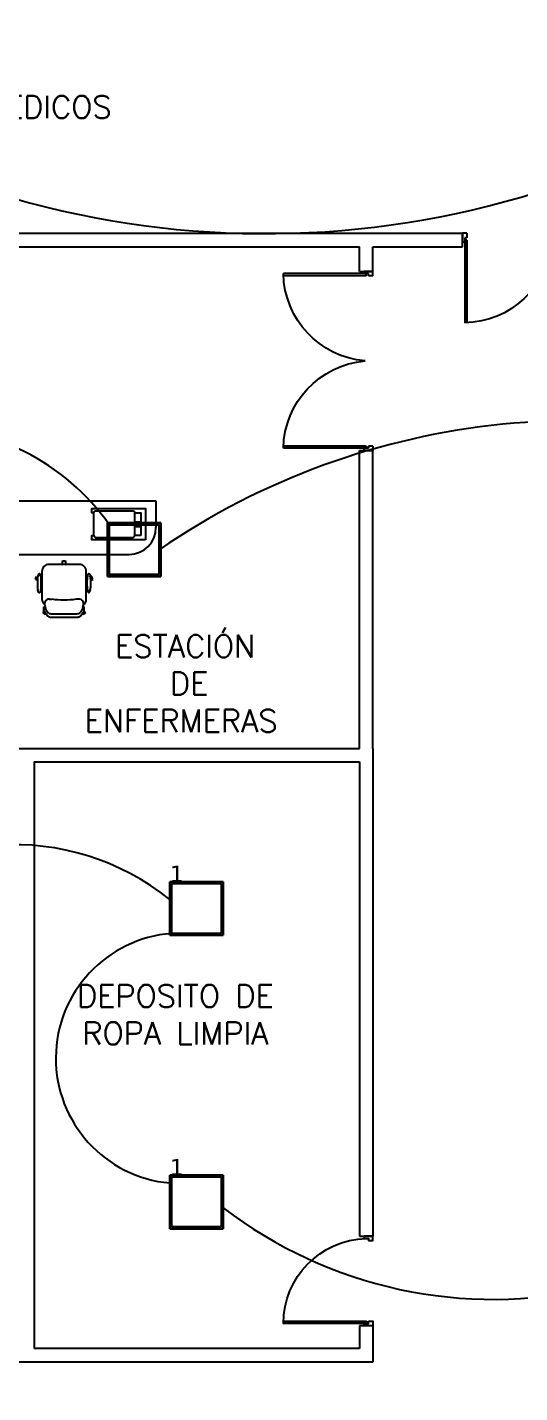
# Model space of a CAD drawing. Header units: metres. Extents: x -39 to 21688, y -24 to 9022.
# Drawn here: x 79.23 to 84.73, y 16.16 to 31.4 of the extents above; entities that cross this region are included whole.
import ezdxf

# ---------------------------------------------------------------- set-up
doc = ezdxf.new("R2010")
doc.units = ezdxf.units.M
doc.header["$MEASUREMENT"] = 0
for name, color, linetype in [('AN-TEXTO', 3, 'Continuous'), ('AR-MOBILIRIO', 1, 'Continuous'), ('AR-MUROS', 6, 'Continuous'), ('AR-PUERTAS', 2, 'Continuous'), ('AR-VENTANAS', 2, 'Continuous'), ('MOBILIARIO', 42, 'Continuous')]:
    doc.layers.add(name, color=color, linetype=linetype)
doc.layers.add('DLX_TERR_LUM', color=7, linetype='Continuous', true_color=0xffd400)
doc.layers.add('DLX_TERR_LUMKEY_IDX', color=7, linetype='Continuous', true_color=0x969696)
doc.styles.add('REGULAR-2.5', font='romans.shx', dxfattribs={"height": 2.5})
doc.styles.add('TableTextStyle', font='')
doc.styles.get('TableTextStyle').set_extended_font_data('VERDANA.TTF')

# ---------------------------------------------------------------- blocks, each defined once
blk = doc.blocks.new('O-27')
for p, q in [((-0.385, 0.173), (-0.385, -0.289)), ((-0.103, 0.183), (-0.375, 0.183)), ((-0.315, 0.183), (-0.315, -0.299)), ((-0.269, 0.183), (-0.269, 0.209)), ((-0.269, 0.209), (-0.103, 0.209)), ((-0.25, 0.183), (-0.25, 0.15)), ((-0.247, 0.183), (-0.247, 0.15)), ((-0.186, -0.299), (-0.186, 0.183)), ((-0.103, -0.324), (-0.103, 0.209)), ((-0.253, 0.15), (-0.253, 0.133)), ((-0.242, 0.15), (-0.253, 0.15)), ((-0.242, 0.133), (-0.253, 0.133)), ((-0.25, 0.133), (-0.25, -0.248)), ((-0.247, 0.133), (-0.247, -0.248)), ((-0.242, 0.15), (-0.242, 0.133)), ((-0.375, -0.299), (-0.103, -0.299)), ((-0.269, -0.299), (-0.269, -0.324)), ((-0.242, -0.248), (-0.253, -0.248)), ((-0.253, -0.265), (-0.253, -0.248)), ((-0.242, -0.265), (-0.253, -0.265)), ((-0.25, -0.265), (-0.25, -0.299)), ((-0.247, -0.265), (-0.247, -0.299)), ((-0.242, -0.265), (-0.242, -0.248)), ((-0.269, -0.324), (-0.103, -0.324))]:
    blk.add_line(p, q)
for centre, start, end in [((-0.375, 0.173), 90, 180), ((-0.375, -0.289), 180, 270)]:
    blk.add_arc(centre, 0.01, start, end)
blk = doc.blocks.new('A$C43F37C80')
at = {"layer": 'AR-MOBILIRIO'}
blk.add_line((0.15, 0.482), (0.15, 0), dxfattribs=at)
blk.add_lwpolyline([(0, 0.01), (0, 0.472, -0.414214), (0.01, 0.482), (0.18, 0.482), (0.18, 0), (0.01, 0, -0.414214), (0, 0.01, -1)], format="xyb", dxfattribs=at)
blk.add_lwpolyline([(0.02, 0.03), (0.136, 0.03), (0.136, 0.452), (0.02, 0.452)], close=True, dxfattribs=at)
blk = doc.blocks.new('A$C714463F3')
at = {"layer": 'AR-MOBILIRIO'}
blk.add_line((0.007, 0.036), (0.194, 0.376), dxfattribs=at)
blk.add_lwpolyline([(0.186, 0.38), (0.26, 0.34), (0.073, 0), (0, 0.04), (0.186, 0.38)], dxfattribs=at)
blk.add_lwpolyline([(0.148, 0.251), (0.089, 0.143), (0.189, 0.125), (0.211, 0.165)], close=True, dxfattribs=at)
blk.add_arc((1.157, -0.374), 1.229, 142.1836, 160.3243, dxfattribs=at)
blk = doc.blocks.new('Silla Ejecutiva 001')
at = {"layer": 'AR-MOBILIRIO'}
for p, q in [((-0.016, 0.59), (-0.016, 0.631)), ((-0.016, 0.631), (0.017, 0.631)), ((0.017, 0.631), (0.017, 0.59)), ((-0.319, 0.422), (-0.308, 0.455)), ((-0.297, 0.415), (-0.319, 0.422)), ((-0.308, 0.455), (-0.294, 0.45)), ((-0.257, 0.436), (-0.247, 0.433)), ((-0.247, 0.398), (-0.254, 0.4)), ((0.258, 0.436), (0.248, 0.433)), ((0.248, 0.398), (0.255, 0.4)), ((0.309, 0.455), (0.295, 0.45)), ((0.298, 0.415), (0.32, 0.422)), ((0.32, 0.422), (0.309, 0.455)), ((-0.164, 0.204), (-0.138, 0.204)), ((0.164, 0.204), (0.138, 0.204)), ((-0.224, 0.07), (-0.238, 0.051)), ((-0.238, 0.051), (-0.211, 0.031)), ((-0.226, 0.117), (-0.21, 0.117)), ((-0.226, 0.117), (-0.179, 0.049)), ((-0.226, 0.072), (-0.226, 0.117)), ((-0.18, 0.01), (-0.226, 0.072)), ((-0.214, 0.133), (-0.202, 0.083)), ((-0.211, 0.031), (-0.203, 0.041)), ((-0.143, 0), (0.143, 0)), ((-0.133, 0.038), (0.133, 0.038)), ((0.226, 0.117), (0.179, 0.049)), ((0.18, 0.01), (0.226, 0.072)), ((0.214, 0.133), (0.202, 0.083)), ((0.211, 0.031), (0.203, 0.041)), ((0.226, 0.117), (0.21, 0.117)), ((0.238, 0.051), (0.211, 0.031)), ((0.224, 0.07), (0.238, 0.051)), ((0.226, 0.072), (0.226, 0.117))]:
    blk.add_line(p, q, dxfattribs=at)
for points in [[(0.248, 0.202), (0.248, 0.513, 0.414214), (0.171, 0.59), (-0.17, 0.59, 0.414214), (-0.247, 0.513), (-0.247, 0.202, 0.235066), (-0.216, 0.141, 0.235066)], [(0.216, 0.14, 0.240352), (0.248, 0.202)]]:
    blk.add_lwpolyline(points, format="xyb", dxfattribs=at)
for centre, radius, start, end in [((0.256, 0.381), 0.554, 171.8383, 188.1617), ((-0.808, 0.381), 0.554, 351.8383, 8.1617), ((0.809, 0.381), 0.554, 171.8383, 188.1617), ((-0.255, 0.381), 0.554, 351.8383, 8.1617), ((-0.167, 0.153), 0.051, 86.8491, 202.9184), ((0, 1.174), 0.979, 261.9043, 278.0957), ((0.167, 0.153), 0.051, 337.0816, 93.1509), ((-0.139, 0.085), 0.0846, 241.0116, 267.0775), ((-0.136, 0.129), 0.0906, 242.0679, 272.1656), ((0.136, 0.129), 0.0906, 267.8344, 297.9321), ((0.139, 0.085), 0.0846, 272.9225, 298.9884)]:
    blk.add_arc(centre, radius, start, end, dxfattribs=at)
for centre, major_axis in [((-0.276, 0.389), (0, 0.0994)), ((0.277, 0.373), (0, -0.0994))]:
    blk.add_ellipse(centre, major_axis=major_axis, ratio=0.234586, start_param=-0.780502, end_param=0.780502, dxfattribs=at)
at = {"layer": 'AR-MOBILIRIO', "extrusion": (0, 0, -1)}
for centre, major_axis in [((0.277, 0.389), (0, 0.0994)), ((-0.276, 0.373), (0, -0.0994))]:
    blk.add_ellipse(centre, major_axis=major_axis, ratio=0.234586, start_param=-0.780502, end_param=0.780502, dxfattribs=at)
blk = doc.blocks.new('A$C7D407643')
at = {"layer": 'AR-MOBILIRIO'}
for p, q in [((0.025, 0.55), (0.025, 0.145)), ((0.15, 0.12), (0.15, 0.05)), ((0.2, 0.12), (0.2, 0.05))]:
    blk.add_line(p, q, dxfattribs=at)
for points in [[(0.35, 0), (0.35, 0.6), (0.3, 0.6), (0.3, 0.575), (0.05, 0.575), (0.05, 0.6), (0, 0.6), (0, 0)], [(0.3, 0.05), (0.3, 0.12), (0.05, 0.12), (0.05, 0.05)]]:
    blk.add_lwpolyline(points, close=True, dxfattribs=at)
blk.add_lwpolyline([(0.3, 0.575, -0.414214), (0.325, 0.55), (0.325, 0.145, -0.414214), (0.3, 0.12)], format="xyb", dxfattribs=at)
blk.add_arc((0.05, 0.145), 0.025, 180, 270, dxfattribs=at)
at = {"layer": 'MOBILIARIO'}
blk.add_arc((0.05, 0.55), 0.025, 90, 180, dxfattribs=at)
blk = doc.blocks.new('rr')
at = {"layer": 'AR-MOBILIRIO'}
for p, q in [((1888.613, 1035.56), (1888.613, 1038.06)), ((1888.613, 1038.06), (1891.563, 1038.06)), ((1891.563, 1038.06), (1891.563, 1037.76)), ((1889.213, 1035.86), (1889.213, 1037.46)), ((1889.213, 1037.46), (1891.263, 1037.46)), ((1888.913, 1035.56), (1888.613, 1035.56))]:
    blk.add_line(p, q, dxfattribs=at)
for centre in [(1891.263, 1037.76), (1888.913, 1035.86)]:
    blk.add_arc(centre, 0.3, 270, 360, dxfattribs=at)
at = {"layer": 'AR-MOBILIRIO', "xscale": -1, "rotation": 90}
blk.add_blockref('A$C7D407643', (1891.446, 1037.973), dxfattribs=at)
at = {"layer": 'AR-MOBILIRIO', "rotation": 180}
for name, p in [('A$C714463F3', (1888.998, 1037.435)), ('A$C43F37C80', (1889.143, 1037.227))]:
    blk.add_blockref(name, p, dxfattribs=at)
at = {"layer": 'AR-MOBILIRIO', "ltscale": 0.1}
blk.add_blockref('Silla Ejecutiva 001', (1890.537, 1036.758), dxfattribs=at)
at = {"layer": 'AR-MOBILIRIO', "ltscale": 0.1, "xscale": -1, "rotation": 90}
blk.add_blockref('Silla Ejecutiva 001', (1889.883, 1036.41), dxfattribs=at)
at = {"layer": 'AR-MOBILIRIO', "xscale": -1}
blk.add_blockref('O-27', (1888.709, 1036.46), dxfattribs=at)
blk = doc.blocks.new('111111')
at = {"layer": 'AR-PUERTAS', "linetype": 'Continuous'}
for p, q in [((254.317, 121.561), (254.317, 122.51)), ((254.342, 121.586), (254.342, 122.51)), ((256.267, 122.51), (256.242, 122.51)), ((256.242, 121.586), (256.242, 122.51)), ((256.267, 121.561), (256.267, 122.51)), ((254.292, 121.511), (254.292, 121.611)), ((254.317, 121.611), (254.292, 121.611)), ((254.342, 121.511), (254.292, 121.511)), ((254.342, 121.586), (254.317, 121.586)), ((254.342, 121.561), (254.317, 121.561)), ((254.342, 121.511), (254.342, 121.561)), ((256.242, 121.586), (256.267, 121.586)), ((256.242, 121.511), (256.242, 121.561)), ((256.242, 121.561), (256.267, 121.561)), ((256.242, 121.511), (256.292, 121.511)), ((256.267, 121.611), (256.292, 121.611)), ((256.292, 121.511), (256.292, 121.611))]:
    blk.add_line(p, q, dxfattribs=at)
for centre, start, end in [((254.297, 121.512), 5.0221, 88.847), ((256.287, 121.512), 91.153, 174.9779)]:
    blk.add_arc(centre, 0.999, start, end, dxfattribs=at)
blk = doc.blocks.new('AR-PUERTA 1')
at = {"layer": 'AR-PUERTAS', "linetype": 'Continuous'}
for points in [[(0.954, 0.033), (0.954, 0.958), (0.929, 0.958), (0.929, 0.033)], [(0.004, 0.058), (0.004, 0.008), (0.029, 0.008), (0.029, -0.042), (-0.021, -0.042), (-0.021, 0.058)], [(0.929, 0.008), (0.929, -0.042), (0.979, -0.042), (0.979, 0.058), (0.954, 0.058), (0.954, 0.008)]]:
    blk.add_lwpolyline(points, close=True, dxfattribs=at)
blk.add_arc((0.954, 0.008), 0.949, 89.9989, 178.4932, dxfattribs=at)

msp = doc.modelspace()

# ---------------------------------------------------------------- linework, layer by layer
at = {"layer": 'AR-MUROS'}
for p, q in [((72.69777, 29.10006), (83.0896, 29.10006)), ((62.60866, 28.95006), (82.9396, 28.95006)), ((83.0896, 23.35006), (83.0896, 17.90566)), ((83.0896, 16.90566), (83.0896, 16.50006))]:
    msp.add_line(p, q, dxfattribs=at)
for points in [[(83.0896, 29.10006), (84.0896, 29.10006)], [(84.0896, 28.95006), (84.0896, 29.10006)], [(82.9396, 28.67474), (82.9396, 28.95006)], [(83.0896, 28.67474), (83.0896, 28.95006)], [(83.0896, 28.95006), (84.0896, 28.95006)], [(82.9396, 28.67474), (83.0896, 28.67474)], [(82.9396, 23.35006), (82.9396, 26.67474)], [(82.9396, 26.67474), (83.0896, 26.67474)], [(83.0896, 23.35006), (83.0896, 26.67474)], [(77.45866, 23.35006), (82.9396, 23.35006)], [(79.30463, 23.20006), (82.9396, 23.20006)], [(79.30463, 23.20006), (79.30463, 16.65006)], [(82.9396, 23.20006), (82.9396, 17.90566)], [(82.9396, 17.90566), (83.0896, 17.90566)], [(82.9396, 16.90566), (82.9396, 16.65006)], [(83.0896, 16.90566), (82.9396, 16.90566)], [(82.9396, 16.65006), (79.30463, 16.65006)], [(83.0896, 16.50006), (76.83638, 16.50006)]]:
    msp.add_lwpolyline(points, dxfattribs=at)
at = {"layer": 'AR-PUERTAS'}
msp.add_circle((74.88973, 28.38769), 40.08066, dxfattribs=at)
at = {"layer": 'AR-VENTANAS'}
for centre, radius, start, end in [((81.88429, 39.2866), 10.19049, 236.960725, 304.367864), ((85.36226, 18.75125), 8.25803, 67.101807, 124.358049), ((78.04478, 24.36842), 2.56825, 35.149047, 147.489991), ((79.08156, 19.50225), 2.77322, 51.149883, 136.140018), ((80.94571, 19.89083), 1.39736, 94.32049, 264.856778), ((84.43177, 22.15405), 4.95373, 232.519214, 333.73124)]:
    msp.add_arc(centre, radius, start, end, dxfattribs=at)
at = {"layer": 'DLX_TERR_LUM'}
for points in [[(80.72173, 25.86698, 0), (80.12473, 25.86698, 0)], [(80.12473, 25.86698, 0), (80.12473, 25.86698, 0)], [(80.12473, 25.86698, 0), (80.72173, 25.86698, 0)], [(80.12473, 25.86698, 0), (80.12473, 25.26998, 0)], [(80.12473, 25.26998, 0), (80.12473, 25.86698, 0)], [(80.12473, 25.86698, 0), (80.12473, 25.86698, 0)], [(80.12473, 25.26998, 0), (80.12473, 25.86698, 0)], [(80.12473, 25.86698, 0), (80.72173, 25.86698, 0)], [(80.12473, 25.86698, 0), (80.12473, 25.26998, 0)], [(80.72173, 25.86698, 0), (80.12473, 25.86698, 0)], [(80.70173, 25.84698, 0), (80.14473, 25.84698, 0)], [(80.14473, 25.84698, 0), (80.14473, 25.28998, 0)], [(80.14473, 25.84698, 0), (80.70173, 25.84698, 0)], [(80.14473, 25.28998, 0), (80.14473, 25.84698, 0)], [(80.70173, 25.28998, 0), (80.70173, 25.84698, 0)], [(80.70173, 25.84698, 0), (80.70173, 25.28998, 0)], [(80.72173, 25.86698, 0), (80.72173, 25.86698, 0)], [(80.72173, 25.26998, 0), (80.72173, 25.86698, 0)], [(80.72173, 25.86698, 0), (80.72173, 25.86698, 0)], [(80.72173, 25.86698, 0), (80.72173, 25.26998, 0)], [(80.72173, 25.86698, 0), (80.72173, 25.26998, 0)], [(80.72173, 25.26998, 0), (80.72173, 25.86698, 0)], [(80.12473, 25.26998, 0), (80.12473, 25.26998, 0)], [(80.12473, 25.26998, 0), (80.72173, 25.26998, 0)], [(80.72173, 25.26998, 0), (80.12473, 25.26998, 0)], [(80.12473, 25.26998, 0), (80.12473, 25.26998, 0)], [(80.72173, 25.26998, 0), (80.12473, 25.26998, 0)], [(80.12473, 25.26998, 0), (80.72173, 25.26998, 0)], [(80.14473, 25.28998, 0), (80.70173, 25.28998, 0)], [(80.70173, 25.28998, 0), (80.14473, 25.28998, 0)], [(80.72173, 25.26998, 0), (80.72173, 25.26998, 0)], [(80.72173, 25.26998, 0), (80.72173, 25.26998, 0)], [(81.41744, 21.86122, 0), (80.82044, 21.86122, 0)], [(80.82044, 21.86122, 0), (80.82044, 21.86122, 0)], [(80.82044, 21.86122, 0), (81.41744, 21.86122, 0)], [(80.82044, 21.86122, 0), (80.82044, 21.26422, 0)], [(80.82044, 21.26422, 0), (80.82044, 21.86122, 0)], [(80.82044, 21.86122, 0), (80.82044, 21.86122, 0)], [(80.82044, 21.26422, 0), (80.82044, 21.86122, 0)], [(80.82044, 21.86122, 0), (81.41744, 21.86122, 0)], [(80.82044, 21.86122, 0), (80.82044, 21.26422, 0)], [(81.41744, 21.86122, 0), (80.82044, 21.86122, 0)], [(81.39745, 21.84122, 0), (80.84044, 21.84122, 0)], [(80.84044, 21.84122, 0), (80.84044, 21.28422, 0)], [(80.84044, 21.84122, 0), (81.39745, 21.84122, 0)], [(80.84044, 21.28422, 0), (80.84044, 21.84122, 0)], [(81.39745, 21.28422, 0), (81.39745, 21.84122, 0)], [(81.39745, 21.84122, 0), (81.39745, 21.28422, 0)], [(81.41744, 21.86122, 0), (81.41744, 21.86122, 0)], [(81.41744, 21.26422, 0), (81.41744, 21.86122, 0)], [(81.41744, 21.86122, 0), (81.41744, 21.86122, 0)], [(81.41744, 21.86122, 0), (81.41744, 21.26422, 0)], [(81.41744, 21.86122, 0), (81.41744, 21.26422, 0)], [(81.41744, 21.26422, 0), (81.41744, 21.86122, 0)], [(80.82044, 21.26422, 0), (80.82044, 21.26422, 0)], [(80.82044, 21.26422, 0), (81.41744, 21.26422, 0)], [(81.41744, 21.26422, 0), (80.82044, 21.26422, 0)], [(80.82044, 21.26422, 0), (80.82044, 21.26422, 0)], [(81.41744, 21.26422, 0), (80.82044, 21.26422, 0)], [(80.82044, 21.26422, 0), (81.41744, 21.26422, 0)], [(80.84044, 21.28422, 0), (81.39745, 21.28422, 0)], [(81.39745, 21.28422, 0), (80.84044, 21.28422, 0)], [(81.41744, 21.26422, 0), (81.41744, 21.26422, 0)], [(81.41744, 21.26422, 0), (81.41744, 21.26422, 0)], [(81.41744, 18.58622, 0), (80.82044, 18.58622, 0)], [(80.82044, 18.58622, 0), (80.82044, 18.58622, 0)], [(80.82044, 18.58622, 0), (81.41744, 18.58622, 0)], [(80.82044, 18.58622, 0), (80.82044, 17.98922, 0)], [(80.82044, 17.98922, 0), (80.82044, 18.58622, 0)], [(80.82044, 18.58622, 0), (80.82044, 18.58622, 0)], [(80.82044, 17.98922, 0), (80.82044, 18.58622, 0)], [(80.82044, 18.58622, 0), (81.41744, 18.58622, 0)], [(80.82044, 18.58622, 0), (80.82044, 17.98922, 0)], [(81.41744, 18.58622, 0), (80.82044, 18.58622, 0)], [(81.39745, 18.56622, 0), (80.84044, 18.56622, 0)], [(80.84044, 18.56622, 0), (80.84044, 18.00922, 0)], [(80.84044, 18.56622, 0), (81.39745, 18.56622, 0)], [(80.84044, 18.00922, 0), (80.84044, 18.56622, 0)], [(81.39745, 18.00922, 0), (81.39745, 18.56622, 0)], [(81.39745, 18.56622, 0), (81.39745, 18.00922, 0)], [(81.41744, 18.58622, 0), (81.41744, 18.58622, 0)], [(81.41744, 17.98922, 0), (81.41744, 18.58622, 0)], [(81.41744, 18.58622, 0), (81.41744, 18.58622, 0)], [(81.41744, 18.58622, 0), (81.41744, 17.98922, 0)], [(81.41744, 18.58622, 0), (81.41744, 17.98922, 0)], [(81.41744, 17.98922, 0), (81.41744, 18.58622, 0)], [(80.82044, 17.98922, 0), (80.82044, 17.98922, 0)], [(80.82044, 17.98922, 0), (81.41744, 17.98922, 0)], [(81.41744, 17.98922, 0), (80.82044, 17.98922, 0)], [(80.82044, 17.98922, 0), (80.82044, 17.98922, 0)], [(81.41744, 17.98922, 0), (80.82044, 17.98922, 0)], [(80.82044, 17.98922, 0), (81.41744, 17.98922, 0)], [(80.84044, 18.00922, 0), (81.39745, 18.00922, 0)], [(81.39745, 18.00922, 0), (80.84044, 18.00922, 0)], [(81.41744, 17.98922, 0), (81.41744, 17.98922, 0)], [(81.41744, 17.98922, 0), (81.41744, 17.98922, 0)]]:
    msp.add_polyline3d(points, dxfattribs=at)

# ---------------------------------------------------------------- block references
at = {"xscale": -1}
for p, rotation in [((-170.20259, 150.61117), 180), ((204.60071, 282.96694), 90)]:
    msp.add_blockref('111111', p, dxfattribs=dict(at, rotation=rotation))
msp.add_blockref('rr', (-1810.89677, -1011.94446))
at = {"layer": 'AR-MUROS', "xscale": -1, "rotation": 90}
msp.add_blockref('AR-PUERTA 1', (83.04797, 17.88484), dxfattribs=at)

# ---------------------------------------------------------------- texts
at = {"layer": 'AN-TEXTO', "char_height": 0.25, "attachment_point": 1, "style": 'REGULAR-2.5'}
for s, width, heights, insert in [('\\pi0.22058;CIRCULACIÓN PARA MÉDICOS ', 5.7863988, [0.30966], (75.1715, 30.63493)), ('\\pi0.95301;ESTACIÓN\\P\\pi1.5661;DE\\P\\pi0.61372;ENFERMERAS', 3.5369651, [0], (79.25751, 24.61614)), ('\\pi0.02129;DEPOSITO DE\\P\\pi0.08081;ROPA LIMPIA', 2.4711489, [0], (79.76468, 20.71254))]:
    msp.add_mtext_dynamic_manual_height_columns(s, width=width, gutter_width=1.25, heights=heights, dxfattribs=dict(at, insert=insert))
at = {"layer": 'DLX_TERR_LUMKEY_IDX', "style": 'TableTextStyle'}
for p in [(80.82044, 21.86122), (80.82044, 18.58622)]:
    msp.add_text('1', height=0.18, dxfattribs=at).set_placement(p)

doc.saveas('drawing.dxf')
